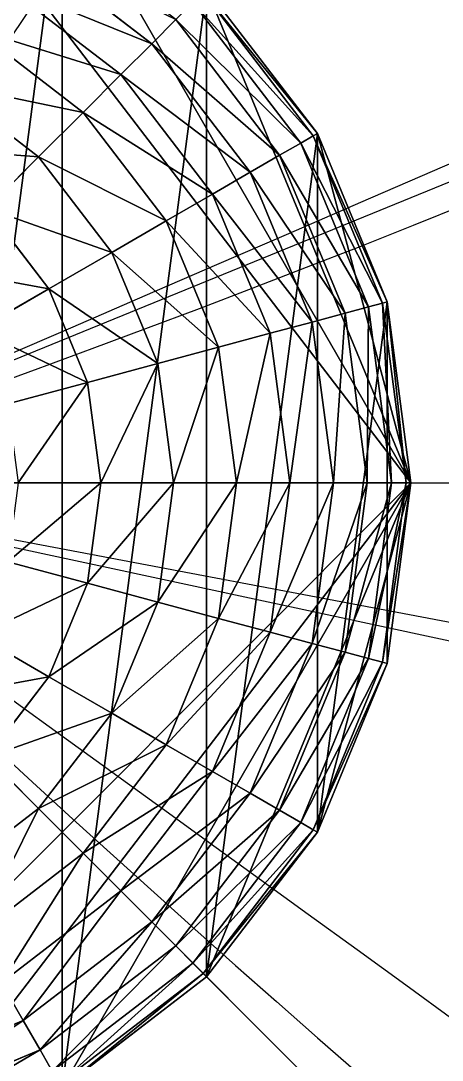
# Model space of a CAD drawing. Header units: inches. Extents: x 23 to 629, y -355 to 51.
# Drawn here: x 58.4832 to 58.5127, y 18.5434 to 18.6161 of the extents above; entities that cross this region are included whole.
import ezdxf

# ---------------------------------------------------------------- set-up
doc = ezdxf.new("R2010")
doc.units = ezdxf.units.IN
doc.header["$MEASUREMENT"] = 0
for name, color, linetype, true_color in [('tree', 1, 'Continuous', 0xff0000), ('tree-summer', 252, 'Continuous', 0x777799), ('TREES', 252, 'Continuous', 0x777799)]:
    doc.layers.add(name, color=color, linetype=linetype, true_color=true_color)

# ---------------------------------------------------------------- blocks, each defined once
blk = doc.blocks.new('trunk#1')
for p, q in [((0.12409, 0.12409, 1.36189), (0.11006, 0.13485, 1.36189)), ((0.12072, 0.12072, 1.50069), (0.10768, 0.13073, 1.50069)), ((0.14173, 0.11404, 0.94533), (0.12971, 0.12971, 0.94533)), ((0.14219, 0.1143, 0.80645), (0.13008, 0.13008, 0.80645)), ((0.14036, 0.11324, 1.0842), (0.12858, 0.12858, 1.0842)), ((0.12671, 0.12671, 1.22306), (0.12409, 0.12409, 1.36189)), ((0.13806, 0.11192, 1.22306), (0.12671, 0.12671, 1.22306)), ((0.1166, 0.1166, 1.63945), (0.10477, 0.12568, 1.63945)), ((0.12409, 0.12409, 1.36189), (0.12072, 0.12072, 1.50069)), ((0.13485, 0.11006, 1.36189), (0.12409, 0.12409, 1.36189)), ((0.12072, 0.12072, 1.50069), (0.1166, 0.1166, 1.63945)), ((0.13073, 0.10768, 1.50069), (0.12072, 0.12072, 1.50069)), ((0.11174, 0.11174, 1.77816), (0.10133, 0.11973, 1.77816)), ((0.1166, 0.1166, 1.63945), (0.11174, 0.11174, 1.77816)), ((0.12568, 0.10477, 1.63945), (0.1166, 0.1166, 1.63945)), ((0.14173, 0.11404, 0.94533), (0.14036, 0.11324, 1.0842)), ((0.14219, 0.1143, 0.80645), (0.14173, 0.11404, 0.94533)), ((0.14929, 0.09578, 0.94533), (0.14173, 0.11404, 0.94533)), ((0.1498, 0.09592, 0.80645), (0.14219, 0.1143, 0.80645)), ((0.14219, 0.1143), (0.14219, 0.1143, 0.80645)), ((0.14036, 0.11324, 1.0842), (0.13806, 0.11192, 1.22306)), ((0.14776, 0.09537, 1.0842), (0.14036, 0.11324, 1.0842)), ((0.11174, 0.11174, 1.77816), (0.10612, 0.10612, 1.91681)), ((0.11973, 0.10133, 1.77816), (0.11174, 0.11174, 1.77816)), ((0.13806, 0.11192, 1.22306), (0.13485, 0.11006, 1.36189)), ((0.1452, 0.09469, 1.22306), (0.13806, 0.11192, 1.22306)), ((0.13485, 0.11006, 1.36189), (0.13073, 0.10768, 1.50069)), ((0.14162, 0.09373, 1.36189), (0.13485, 0.11006, 1.36189)), ((0.13073, 0.10768, 1.50069), (0.12568, 0.10477, 1.63945)), ((0.13702, 0.0925, 1.50069), (0.13073, 0.10768, 1.50069)), ((0.11285, 0.09736, 1.91681), (0.10612, 0.10612, 1.91681)), ((0.12568, 0.10477, 1.63945), (0.11973, 0.10133, 1.77816)), ((0.13139, 0.09099, 1.63945), (0.12568, 0.10477, 1.63945)), ((0.11973, 0.10133, 1.77816), (0.11285, 0.09736, 1.91681)), ((0.12475, 0.08921, 1.77816), (0.11973, 0.10133, 1.77816)), ((0.11285, 0.09736, 1.91681), (0.10506, 0.09286, 2.0554)), ((0.11708, 0.08715, 1.91681), (0.11285, 0.09736, 1.91681)), ((0.14776, 0.09537, 1.0842), (0.1452, 0.09469, 1.22306)), ((0.14929, 0.09578, 0.94533), (0.14776, 0.09537, 1.0842)), ((0.15028, 0.0762, 1.0842), (0.14776, 0.09537, 1.0842)), ((0.1498, 0.09592, 0.80645), (0.14929, 0.09578, 0.94533)), ((0.15187, 0.0762, 0.94533), (0.14929, 0.09578, 0.94533)), ((0.1524, 0.0762, 0.80645), (0.1498, 0.09592, 0.80645)), ((0.1498, 0.09592), (0.1498, 0.09592, 0.80645)), ((0.1452, 0.09469, 1.22306), (0.14162, 0.09373, 1.36189)), ((0.14763, 0.0762, 1.22306), (0.1452, 0.09469, 1.22306)), ((0.14162, 0.09373, 1.36189), (0.13702, 0.0925, 1.50069)), ((0.14393, 0.0762, 1.36189), (0.14162, 0.09373, 1.36189)), ((0.13702, 0.0925, 1.50069), (0.13139, 0.09099, 1.63945)), ((0.13916, 0.0762, 1.50069), (0.13702, 0.0925, 1.50069)), ((0.13139, 0.09099, 1.63945), (0.12475, 0.08921, 1.77816)), ((0.13334, 0.0762, 1.63945), (0.13139, 0.09099, 1.63945)), ((0.12475, 0.08921, 1.77816), (0.11708, 0.08715, 1.91681)), ((0.12646, 0.0762, 1.77816), (0.12475, 0.08921, 1.77816)), ((0.11708, 0.08715, 1.91681), (0.10839, 0.08482, 2.0554)), ((0.11852, 0.0762, 1.91681), (0.11708, 0.08715, 1.91681)), ((0.11852, 0.0762, 1.91681), (0.10952, 0.0762, 2.0554)), ((0.11708, 0.06525, 1.91681), (0.11852, 0.0762, 1.91681)), ((0.12646, 0.0762, 1.77816), (0.11852, 0.0762, 1.91681)), ((0.12475, 0.06319, 1.77816), (0.12646, 0.0762, 1.77816)), ((0.13334, 0.0762, 1.63945), (0.12646, 0.0762, 1.77816)), ((0.13139, 0.06141, 1.63945), (0.13334, 0.0762, 1.63945)), ((0.13916, 0.0762, 1.50069), (0.13334, 0.0762, 1.63945)), ((0.13702, 0.0599, 1.50069), (0.13916, 0.0762, 1.50069)), ((0.14393, 0.0762, 1.36189), (0.13916, 0.0762, 1.50069)), ((0.14162, 0.05867, 1.36189), (0.14393, 0.0762, 1.36189)), ((0.14763, 0.0762, 1.22306), (0.14393, 0.0762, 1.36189)), ((0.1452, 0.05771, 1.22306), (0.14763, 0.0762, 1.22306)), ((0.15028, 0.0762, 1.0842), (0.14763, 0.0762, 1.22306)), ((0.14776, 0.05703, 1.0842), (0.15028, 0.0762, 1.0842)), ((0.14929, 0.05662, 0.94533), (0.15187, 0.0762, 0.94533)), ((0.1498, 0.05648, 0.80645), (0.1524, 0.0762, 0.80645)), ((0.15187, 0.0762, 0.94533), (0.15028, 0.0762, 1.0842)), ((0.1524, 0.0762, 0.80645), (0.15187, 0.0762, 0.94533)), ((0.1524, 0.0762), (0.1524, 0.0762, 0.80645)), ((0.11708, 0.06525, 1.91681), (0.10839, 0.06758, 2.0554)), ((0.11285, 0.05504, 1.91681), (0.11708, 0.06525, 1.91681)), ((0.12475, 0.06319, 1.77816), (0.11708, 0.06525, 1.91681)), ((0.11973, 0.05107, 1.77816), (0.12475, 0.06319, 1.77816)), ((0.13139, 0.06141, 1.63945), (0.12475, 0.06319, 1.77816)), ((0.12568, 0.04763, 1.63945), (0.13139, 0.06141, 1.63945)), ((0.13702, 0.0599, 1.50069), (0.13139, 0.06141, 1.63945)), ((0.11285, 0.05504, 1.91681), (0.10506, 0.05954, 2.0554)), ((0.13073, 0.04472, 1.50069), (0.13702, 0.0599, 1.50069)), ((0.14162, 0.05867, 1.36189), (0.13702, 0.0599, 1.50069)), ((0.13485, 0.04234, 1.36189), (0.14162, 0.05867, 1.36189)), ((0.1452, 0.05771, 1.22306), (0.14162, 0.05867, 1.36189)), ((0.13806, 0.04048, 1.22306), (0.1452, 0.05771, 1.22306)), ((0.14036, 0.03916, 1.0842), (0.14776, 0.05703, 1.0842)), ((0.14776, 0.05703, 1.0842), (0.1452, 0.05771, 1.22306)), ((0.14929, 0.05662, 0.94533), (0.14776, 0.05703, 1.0842)), ((0.14173, 0.03836, 0.94533), (0.14929, 0.05662, 0.94533)), ((0.14219, 0.0381, 0.80645), (0.1498, 0.05648, 0.80645)), ((0.1498, 0.05648, 0.80645), (0.14929, 0.05662, 0.94533)), ((0.1498, 0.05648), (0.1498, 0.05648, 0.80645)), ((0.10612, 0.04628, 1.91681), (0.11285, 0.05504, 1.91681)), ((0.11973, 0.05107, 1.77816), (0.11285, 0.05504, 1.91681)), ((0.11174, 0.04066, 1.77816), (0.11973, 0.05107, 1.77816)), ((0.12568, 0.04763, 1.63945), (0.11973, 0.05107, 1.77816)), ((0.1166, 0.0358, 1.63945), (0.12568, 0.04763, 1.63945)), ((0.13073, 0.04472, 1.50069), (0.12568, 0.04763, 1.63945)), ((0.11174, 0.04066, 1.77816), (0.10612, 0.04628, 1.91681)), ((0.12072, 0.03168, 1.50069), (0.13073, 0.04472, 1.50069)), ((0.13485, 0.04234, 1.36189), (0.13073, 0.04472, 1.50069)), ((0.12409, 0.02831, 1.36189), (0.13485, 0.04234, 1.36189)), ((0.13806, 0.04048, 1.22306), (0.13485, 0.04234, 1.36189)), ((0.10133, 0.03267, 1.77816), (0.11174, 0.04066, 1.77816)), ((0.1166, 0.0358, 1.63945), (0.11174, 0.04066, 1.77816)), ((0.12671, 0.02569, 1.22306), (0.13806, 0.04048, 1.22306)), ((0.14036, 0.03916, 1.0842), (0.13806, 0.04048, 1.22306)), ((0.12858, 0.02382, 1.0842), (0.14036, 0.03916, 1.0842)), ((0.14173, 0.03836, 0.94533), (0.14036, 0.03916, 1.0842)), ((0.12971, 0.02269, 0.94533), (0.14173, 0.03836, 0.94533)), ((0.13008, 0.02232, 0.80645), (0.14219, 0.0381, 0.80645)), ((0.14219, 0.0381, 0.80645), (0.14173, 0.03836, 0.94533)), ((0.14219, 0.0381), (0.14219, 0.0381, 0.80645)), ((0.10477, 0.02672, 1.63945), (0.1166, 0.0358, 1.63945)), ((0.12072, 0.03168, 1.50069), (0.1166, 0.0358, 1.63945)), ((0.10768, 0.02167, 1.50069), (0.12072, 0.03168, 1.50069)), ((0.12409, 0.02831, 1.36189), (0.12072, 0.03168, 1.50069)), ((0.11006, 0.01755, 1.36189), (0.12409, 0.02831, 1.36189)), ((0.12671, 0.02569, 1.22306), (0.12409, 0.02831, 1.36189)), ((0.11192, 0.01434, 1.22306), (0.12671, 0.02569, 1.22306)), ((0.12858, 0.02382, 1.0842), (0.12671, 0.02569, 1.22306)), ((0.11324, 0.01204, 1.0842), (0.12858, 0.02382, 1.0842)), ((0.12971, 0.02269, 0.94533), (0.12858, 0.02382, 1.0842)), ((0.11404, 0.01067, 0.94533), (0.12971, 0.02269, 0.94533)), ((0.13008, 0.02232, 0.80645), (0.12971, 0.02269, 0.94533)), ((0.11006, 0.01755, 1.36189), (0.10768, 0.02167, 1.50069)), ((0.1143, 0.01021, 0.80645), (0.13008, 0.02232, 0.80645)), ((0.13008, 0.02232), (0.13008, 0.02232, 0.80645)), ((0.09373, 0.01078, 1.36189), (0.11006, 0.01755, 1.36189)), ((0.11192, 0.01434, 1.22306), (0.11006, 0.01755, 1.36189)), ((0.09469, 0.0072, 1.22306), (0.11192, 0.01434, 1.22306)), ((0.11324, 0.01204, 1.0842), (0.11192, 0.01434, 1.22306))]:
    blk.add_line(p, q)
at = {"layer": 'tree', "color": 49, "true_color": 0x604234}
for p, q in [((0.14219, 0.1143), (0.13008, 0.13008)), ((0.1498, 0.09592), (0.14219, 0.1143)), ((0.1524, 0.0762), (0.1498, 0.09592)), ((0.1524, 0.0762), (0.0762, 0.0762)), ((0.1498, 0.05648), (0.1524, 0.0762)), ((0.14219, 0.0381), (0.1498, 0.05648)), ((0.13008, 0.02232), (0.14219, 0.0381)), ((0.1143, 0.01021), (0.13008, 0.02232))]:
    blk.add_line(p, q, dxfattribs=at)
at = {"color": 49, "true_color": 0x604234}
mesh = blk.add_polyface(dxfattribs=at)
corners = [(0.11006, 0.13485, 1.36189), (0.12671, 0.12671, 1.22306), (0.11192, 0.13806, 1.22306), (0.12409, 0.12409, 1.36189)]
mesh.append_faces([[corners[k] for k in face] for face in [(0, 1, 2), (1, 0, 3)]], dxfattribs={"vtx0": -1, "color": 49})
mesh = blk.add_polyface(dxfattribs=at)
corners = [(0.10768, 0.13073, 1.50069), (0.12409, 0.12409, 1.36189), (0.11006, 0.13485, 1.36189), (0.12072, 0.12072, 1.50069)]
mesh.append_faces([[corners[k] for k in face] for face in [(0, 1, 2), (1, 0, 3)]], dxfattribs={"vtx0": -1, "color": 49})
mesh = blk.add_polyface(dxfattribs=at)
corners = [(0.10477, 0.12568, 1.63945), (0.12072, 0.12072, 1.50069), (0.10768, 0.13073, 1.50069), (0.1166, 0.1166, 1.63945)]
mesh.append_faces([[corners[k] for k in face] for face in [(0, 1, 2), (1, 0, 3)]], dxfattribs={"vtx0": -1, "color": 49})
mesh = blk.add_polyface(dxfattribs=at)
corners = [(0.14173, 0.11404, 0.94533), (0.12858, 0.12858, 1.0842), (0.14036, 0.11324, 1.0842), (0.12971, 0.12971, 0.94533)]
mesh.append_faces([[corners[k] for k in face] for face in [(0, 1, 2), (1, 0, 3)]], dxfattribs={"vtx0": -1, "color": 49})
mesh = blk.add_polyface(dxfattribs=at)
corners = [(0.14219, 0.1143, 0.80645), (0.12971, 0.12971, 0.94533), (0.14173, 0.11404, 0.94533), (0.13008, 0.13008, 0.80645)]
mesh.append_faces([[corners[k] for k in face] for face in [(0, 1, 2), (1, 0, 3)]], dxfattribs={"vtx0": -1, "color": 49})
mesh = blk.add_polyface(dxfattribs=at)
corners = [(0.13008, 0.13008), (0.14219, 0.1143, 0.80645), (0.14219, 0.1143), (0.13008, 0.13008, 0.80645)]
mesh.append_faces([[corners[k] for k in face] for face in [(0, 1, 2), (1, 0, 3)]], dxfattribs={"vtx0": -1, "color": 49})
mesh = blk.add_polyface(dxfattribs=at)
corners = [(0.14036, 0.11324, 1.0842), (0.12671, 0.12671, 1.22306), (0.13806, 0.11192, 1.22306), (0.12858, 0.12858, 1.0842)]
mesh.append_faces([[corners[k] for k in face] for face in [(0, 1, 2), (1, 0, 3)]], dxfattribs={"vtx0": -1, "color": 49})
mesh = blk.add_polyface(dxfattribs=at)
corners = [(0.13806, 0.11192, 1.22306), (0.12409, 0.12409, 1.36189), (0.13485, 0.11006, 1.36189), (0.12671, 0.12671, 1.22306)]
mesh.append_faces([[corners[k] for k in face] for face in [(0, 1, 2), (1, 0, 3)]], dxfattribs={"vtx0": -1, "color": 49})
mesh = blk.add_polyface(dxfattribs=at)
corners = [(0.10133, 0.11973, 1.77816), (0.1166, 0.1166, 1.63945), (0.10477, 0.12568, 1.63945), (0.11174, 0.11174, 1.77816)]
mesh.append_faces([[corners[k] for k in face] for face in [(0, 1, 2), (1, 0, 3)]], dxfattribs={"vtx0": -1, "color": 49})
mesh = blk.add_polyface(dxfattribs=at)
corners = [(0.13485, 0.11006, 1.36189), (0.12072, 0.12072, 1.50069), (0.13073, 0.10768, 1.50069), (0.12409, 0.12409, 1.36189)]
mesh.append_faces([[corners[k] for k in face] for face in [(0, 1, 2), (1, 0, 3)]], dxfattribs={"vtx0": -1, "color": 49})
mesh = blk.add_polyface(dxfattribs=at)
corners = [(0.13073, 0.10768, 1.50069), (0.1166, 0.1166, 1.63945), (0.12568, 0.10477, 1.63945), (0.12072, 0.12072, 1.50069)]
mesh.append_faces([[corners[k] for k in face] for face in [(0, 1, 2), (1, 0, 3)]], dxfattribs={"vtx0": -1, "color": 49})
mesh = blk.add_polyface(dxfattribs=at)
corners = [(0.09736, 0.11285, 1.91681), (0.11174, 0.11174, 1.77816), (0.10133, 0.11973, 1.77816), (0.10612, 0.10612, 1.91681)]
mesh.append_faces([[corners[k] for k in face] for face in [(0, 1, 2), (1, 0, 3)]], dxfattribs={"vtx0": -1, "color": 49})
mesh = blk.add_polyface(dxfattribs=at)
corners = [(0.12568, 0.10477, 1.63945), (0.11174, 0.11174, 1.77816), (0.11973, 0.10133, 1.77816), (0.1166, 0.1166, 1.63945)]
mesh.append_faces([[corners[k] for k in face] for face in [(0, 1, 2), (1, 0, 3)]], dxfattribs={"vtx0": -1, "color": 49})
mesh = blk.add_polyface(dxfattribs=at)
corners = [(0.14929, 0.09578, 0.94533), (0.14036, 0.11324, 1.0842), (0.14776, 0.09537, 1.0842), (0.14173, 0.11404, 0.94533)]
mesh.append_faces([[corners[k] for k in face] for face in [(0, 1, 2), (1, 0, 3)]], dxfattribs={"vtx0": -1, "color": 49})
mesh = blk.add_polyface(dxfattribs=at)
corners = [(0.1498, 0.09592, 0.80645), (0.14173, 0.11404, 0.94533), (0.14929, 0.09578, 0.94533), (0.14219, 0.1143, 0.80645)]
mesh.append_faces([[corners[k] for k in face] for face in [(0, 1, 2), (1, 0, 3)]], dxfattribs={"vtx0": -1, "color": 49})
mesh = blk.add_polyface(dxfattribs=at)
corners = [(0.14219, 0.1143), (0.1498, 0.09592, 0.80645), (0.1498, 0.09592), (0.14219, 0.1143, 0.80645)]
mesh.append_faces([[corners[k] for k in face] for face in [(0, 1, 2), (1, 0, 3)]], dxfattribs={"vtx0": -1, "color": 49})
mesh = blk.add_polyface(dxfattribs=at)
corners = [(0.14776, 0.09537, 1.0842), (0.13806, 0.11192, 1.22306), (0.1452, 0.09469, 1.22306), (0.14036, 0.11324, 1.0842)]
mesh.append_faces([[corners[k] for k in face] for face in [(0, 1, 2), (1, 0, 3)]], dxfattribs={"vtx0": -1, "color": 49})
mesh = blk.add_polyface(dxfattribs=at)
corners = [(0.11973, 0.10133, 1.77816), (0.10612, 0.10612, 1.91681), (0.11285, 0.09736, 1.91681), (0.11174, 0.11174, 1.77816)]
mesh.append_faces([[corners[k] for k in face] for face in [(0, 1, 2), (1, 0, 3)]], dxfattribs={"vtx0": -1, "color": 49})
mesh = blk.add_polyface(dxfattribs=at)
corners = [(0.1452, 0.09469, 1.22306), (0.13485, 0.11006, 1.36189), (0.14162, 0.09373, 1.36189), (0.13806, 0.11192, 1.22306)]
mesh.append_faces([[corners[k] for k in face] for face in [(0, 1, 2), (1, 0, 3)]], dxfattribs={"vtx0": -1, "color": 49})
mesh = blk.add_polyface(dxfattribs=at)
corners = [(0.14162, 0.09373, 1.36189), (0.13073, 0.10768, 1.50069), (0.13702, 0.0925, 1.50069), (0.13485, 0.11006, 1.36189)]
mesh.append_faces([[corners[k] for k in face] for face in [(0, 1, 2), (1, 0, 3)]], dxfattribs={"vtx0": -1, "color": 49})
mesh = blk.add_polyface(dxfattribs=at)
corners = [(0.13702, 0.0925, 1.50069), (0.12568, 0.10477, 1.63945), (0.13139, 0.09099, 1.63945), (0.13073, 0.10768, 1.50069)]
mesh.append_faces([[corners[k] for k in face] for face in [(0, 1, 2), (1, 0, 3)]], dxfattribs={"vtx0": -1, "color": 49})
mesh = blk.add_polyface(dxfattribs=at)
corners = [(0.11285, 0.09736, 1.91681), (0.09976, 0.09976, 2.0554), (0.10506, 0.09286, 2.0554), (0.10612, 0.10612, 1.91681)]
mesh.append_faces([[corners[k] for k in face] for face in [(0, 1, 2), (1, 0, 3)]], dxfattribs={"vtx0": -1, "color": 49})
mesh = blk.add_polyface(dxfattribs=at)
corners = [(0.13139, 0.09099, 1.63945), (0.11973, 0.10133, 1.77816), (0.12475, 0.08921, 1.77816), (0.12568, 0.10477, 1.63945)]
mesh.append_faces([[corners[k] for k in face] for face in [(0, 1, 2), (1, 0, 3)]], dxfattribs={"vtx0": -1, "color": 49})
mesh = blk.add_polyface(dxfattribs=at)
corners = [(0.12475, 0.08921, 1.77816), (0.11285, 0.09736, 1.91681), (0.11708, 0.08715, 1.91681), (0.11973, 0.10133, 1.77816)]
mesh.append_faces([[corners[k] for k in face] for face in [(0, 1, 2), (1, 0, 3)]], dxfattribs={"vtx0": -1, "color": 49})
mesh = blk.add_polyface(dxfattribs=at)
corners = [(0.11708, 0.08715, 1.91681), (0.10506, 0.09286, 2.0554), (0.10839, 0.08482, 2.0554), (0.11285, 0.09736, 1.91681)]
mesh.append_faces([[corners[k] for k in face] for face in [(0, 1, 2), (1, 0, 3)]], dxfattribs={"vtx0": -1, "color": 49})
mesh = blk.add_polyface(dxfattribs=at)
corners = [(0.14776, 0.09537, 1.0842), (0.14763, 0.0762, 1.22306), (0.15028, 0.0762, 1.0842), (0.1452, 0.09469, 1.22306)]
mesh.append_faces([[corners[k] for k in face] for face in [(0, 1, 2), (1, 0, 3)]], dxfattribs={"vtx0": -1, "color": 49})
mesh = blk.add_polyface(dxfattribs=at)
corners = [(0.14929, 0.09578, 0.94533), (0.15028, 0.0762, 1.0842), (0.15187, 0.0762, 0.94533), (0.14776, 0.09537, 1.0842)]
mesh.append_faces([[corners[k] for k in face] for face in [(0, 1, 2), (1, 0, 3)]], dxfattribs={"vtx0": -1, "color": 49})
mesh = blk.add_polyface(dxfattribs=at)
corners = [(0.1498, 0.09592, 0.80645), (0.15187, 0.0762, 0.94533), (0.1524, 0.0762, 0.80645), (0.14929, 0.09578, 0.94533)]
mesh.append_faces([[corners[k] for k in face] for face in [(0, 1, 2), (1, 0, 3)]], dxfattribs={"vtx0": -1, "color": 49})
mesh = blk.add_polyface(dxfattribs=at)
corners = [(0.1498, 0.09592), (0.1524, 0.0762, 0.80645), (0.1524, 0.0762), (0.1498, 0.09592, 0.80645)]
mesh.append_faces([[corners[k] for k in face] for face in [(0, 1, 2), (1, 0, 3)]], dxfattribs={"vtx0": -1, "color": 49})
mesh = blk.add_polyface(dxfattribs=at)
corners = [(0.1452, 0.09469, 1.22306), (0.14393, 0.0762, 1.36189), (0.14763, 0.0762, 1.22306), (0.14162, 0.09373, 1.36189)]
mesh.append_faces([[corners[k] for k in face] for face in [(0, 1, 2), (1, 0, 3)]], dxfattribs={"vtx0": -1, "color": 49})
mesh = blk.add_polyface(dxfattribs=at)
corners = [(0.14162, 0.09373, 1.36189), (0.13916, 0.0762, 1.50069), (0.14393, 0.0762, 1.36189), (0.13702, 0.0925, 1.50069)]
mesh.append_faces([[corners[k] for k in face] for face in [(0, 1, 2), (1, 0, 3)]], dxfattribs={"vtx0": -1, "color": 49})
mesh = blk.add_polyface(dxfattribs=at)
corners = [(0.13702, 0.0925, 1.50069), (0.13334, 0.0762, 1.63945), (0.13916, 0.0762, 1.50069), (0.13139, 0.09099, 1.63945)]
mesh.append_faces([[corners[k] for k in face] for face in [(0, 1, 2), (1, 0, 3)]], dxfattribs={"vtx0": -1, "color": 49})
mesh = blk.add_polyface(dxfattribs=at)
corners = [(0.13139, 0.09099, 1.63945), (0.12646, 0.0762, 1.77816), (0.13334, 0.0762, 1.63945), (0.12475, 0.08921, 1.77816)]
mesh.append_faces([[corners[k] for k in face] for face in [(0, 1, 2), (1, 0, 3)]], dxfattribs={"vtx0": -1, "color": 49})
mesh = blk.add_polyface(dxfattribs=at)
corners = [(0.12475, 0.08921, 1.77816), (0.11852, 0.0762, 1.91681), (0.12646, 0.0762, 1.77816), (0.11708, 0.08715, 1.91681)]
mesh.append_faces([[corners[k] for k in face] for face in [(0, 1, 2), (1, 0, 3)]], dxfattribs={"vtx0": -1, "color": 49})
mesh = blk.add_polyface(dxfattribs=at)
corners = [(0.11708, 0.08715, 1.91681), (0.10952, 0.0762, 2.0554), (0.11852, 0.0762, 1.91681), (0.10839, 0.08482, 2.0554)]
mesh.append_faces([[corners[k] for k in face] for face in [(0, 1, 2), (1, 0, 3)]], dxfattribs={"vtx0": -1, "color": 49})
mesh = blk.add_polyface(dxfattribs=at)
corners = [(0.11852, 0.0762, 1.91681), (0.10839, 0.06758, 2.0554), (0.11708, 0.06525, 1.91681), (0.10952, 0.0762, 2.0554)]
mesh.append_faces([[corners[k] for k in face] for face in [(0, 1, 2), (1, 0, 3)]], dxfattribs={"vtx0": -1, "color": 49})
mesh = blk.add_polyface(dxfattribs=at)
corners = [(0.12646, 0.0762, 1.77816), (0.11708, 0.06525, 1.91681), (0.12475, 0.06319, 1.77816), (0.11852, 0.0762, 1.91681)]
mesh.append_faces([[corners[k] for k in face] for face in [(0, 1, 2), (1, 0, 3)]], dxfattribs={"vtx0": -1, "color": 49})
mesh = blk.add_polyface(dxfattribs=at)
corners = [(0.13334, 0.0762, 1.63945), (0.12475, 0.06319, 1.77816), (0.13139, 0.06141, 1.63945), (0.12646, 0.0762, 1.77816)]
mesh.append_faces([[corners[k] for k in face] for face in [(0, 1, 2), (1, 0, 3)]], dxfattribs={"vtx0": -1, "color": 49})
mesh = blk.add_polyface(dxfattribs=at)
corners = [(0.13916, 0.0762, 1.50069), (0.13139, 0.06141, 1.63945), (0.13702, 0.0599, 1.50069), (0.13334, 0.0762, 1.63945)]
mesh.append_faces([[corners[k] for k in face] for face in [(0, 1, 2), (1, 0, 3)]], dxfattribs={"vtx0": -1, "color": 49})
mesh = blk.add_polyface(dxfattribs=at)
corners = [(0.14393, 0.0762, 1.36189), (0.13702, 0.0599, 1.50069), (0.14162, 0.05867, 1.36189), (0.13916, 0.0762, 1.50069)]
mesh.append_faces([[corners[k] for k in face] for face in [(0, 1, 2), (1, 0, 3)]], dxfattribs={"vtx0": -1, "color": 49})
mesh = blk.add_polyface(dxfattribs=at)
corners = [(0.14763, 0.0762, 1.22306), (0.14162, 0.05867, 1.36189), (0.1452, 0.05771, 1.22306), (0.14393, 0.0762, 1.36189)]
mesh.append_faces([[corners[k] for k in face] for face in [(0, 1, 2), (1, 0, 3)]], dxfattribs={"vtx0": -1, "color": 49})
mesh = blk.add_polyface(dxfattribs=at)
corners = [(0.15028, 0.0762, 1.0842), (0.1452, 0.05771, 1.22306), (0.14776, 0.05703, 1.0842), (0.14763, 0.0762, 1.22306)]
mesh.append_faces([[corners[k] for k in face] for face in [(0, 1, 2), (1, 0, 3)]], dxfattribs={"vtx0": -1, "color": 49})
mesh = blk.add_polyface(dxfattribs=at)
corners = [(0.15187, 0.0762, 0.94533), (0.14776, 0.05703, 1.0842), (0.14929, 0.05662, 0.94533), (0.15028, 0.0762, 1.0842)]
mesh.append_faces([[corners[k] for k in face] for face in [(0, 1, 2), (1, 0, 3)]], dxfattribs={"vtx0": -1, "color": 49})
mesh = blk.add_polyface(dxfattribs=at)
corners = [(0.1524, 0.0762, 0.80645), (0.14929, 0.05662, 0.94533), (0.1498, 0.05648, 0.80645), (0.15187, 0.0762, 0.94533)]
mesh.append_faces([[corners[k] for k in face] for face in [(0, 1, 2), (1, 0, 3)]], dxfattribs={"vtx0": -1, "color": 49})
mesh = blk.add_polyface(dxfattribs=at)
corners = [(0.1524, 0.0762), (0.1498, 0.05648, 0.80645), (0.1498, 0.05648), (0.1524, 0.0762, 0.80645)]
mesh.append_faces([[corners[k] for k in face] for face in [(0, 1, 2), (1, 0, 3)]], dxfattribs={"vtx0": -1, "color": 49})
mesh = blk.add_polyface(dxfattribs=at)
corners = [(0.11708, 0.06525, 1.91681), (0.10506, 0.05954, 2.0554), (0.11285, 0.05504, 1.91681), (0.10839, 0.06758, 2.0554)]
mesh.append_faces([[corners[k] for k in face] for face in [(0, 1, 2), (1, 0, 3)]], dxfattribs={"vtx0": -1, "color": 49})
mesh = blk.add_polyface(dxfattribs=at)
corners = [(0.12475, 0.06319, 1.77816), (0.11285, 0.05504, 1.91681), (0.11973, 0.05107, 1.77816), (0.11708, 0.06525, 1.91681)]
mesh.append_faces([[corners[k] for k in face] for face in [(0, 1, 2), (1, 0, 3)]], dxfattribs={"vtx0": -1, "color": 49})
mesh = blk.add_polyface(dxfattribs=at)
corners = [(0.13139, 0.06141, 1.63945), (0.11973, 0.05107, 1.77816), (0.12568, 0.04763, 1.63945), (0.12475, 0.06319, 1.77816)]
mesh.append_faces([[corners[k] for k in face] for face in [(0, 1, 2), (1, 0, 3)]], dxfattribs={"vtx0": -1, "color": 49})
mesh = blk.add_polyface(dxfattribs=at)
corners = [(0.13702, 0.0599, 1.50069), (0.12568, 0.04763, 1.63945), (0.13073, 0.04472, 1.50069), (0.13139, 0.06141, 1.63945)]
mesh.append_faces([[corners[k] for k in face] for face in [(0, 1, 2), (1, 0, 3)]], dxfattribs={"vtx0": -1, "color": 49})
mesh = blk.add_polyface(dxfattribs=at)
corners = [(0.11285, 0.05504, 1.91681), (0.09976, 0.05264, 2.0554), (0.10612, 0.04628, 1.91681), (0.10506, 0.05954, 2.0554)]
mesh.append_faces([[corners[k] for k in face] for face in [(0, 1, 2), (1, 0, 3)]], dxfattribs={"vtx0": -1, "color": 49})
mesh = blk.add_polyface(dxfattribs=at)
corners = [(0.14162, 0.05867, 1.36189), (0.13073, 0.04472, 1.50069), (0.13485, 0.04234, 1.36189), (0.13702, 0.0599, 1.50069)]
mesh.append_faces([[corners[k] for k in face] for face in [(0, 1, 2), (1, 0, 3)]], dxfattribs={"vtx0": -1, "color": 49})
mesh = blk.add_polyface(dxfattribs=at)
corners = [(0.1452, 0.05771, 1.22306), (0.13485, 0.04234, 1.36189), (0.13806, 0.04048, 1.22306), (0.14162, 0.05867, 1.36189)]
mesh.append_faces([[corners[k] for k in face] for face in [(0, 1, 2), (1, 0, 3)]], dxfattribs={"vtx0": -1, "color": 49})
mesh = blk.add_polyface(dxfattribs=at)
corners = [(0.14776, 0.05703, 1.0842), (0.13806, 0.04048, 1.22306), (0.14036, 0.03916, 1.0842), (0.1452, 0.05771, 1.22306)]
mesh.append_faces([[corners[k] for k in face] for face in [(0, 1, 2), (1, 0, 3)]], dxfattribs={"vtx0": -1, "color": 49})
mesh = blk.add_polyface(dxfattribs=at)
corners = [(0.14929, 0.05662, 0.94533), (0.14036, 0.03916, 1.0842), (0.14173, 0.03836, 0.94533), (0.14776, 0.05703, 1.0842)]
mesh.append_faces([[corners[k] for k in face] for face in [(0, 1, 2), (1, 0, 3)]], dxfattribs={"vtx0": -1, "color": 49})
mesh = blk.add_polyface(dxfattribs=at)
corners = [(0.1498, 0.05648, 0.80645), (0.14173, 0.03836, 0.94533), (0.14219, 0.0381, 0.80645), (0.14929, 0.05662, 0.94533)]
mesh.append_faces([[corners[k] for k in face] for face in [(0, 1, 2), (1, 0, 3)]], dxfattribs={"vtx0": -1, "color": 49})
mesh = blk.add_polyface(dxfattribs=at)
corners = [(0.1498, 0.05648), (0.14219, 0.0381, 0.80645), (0.14219, 0.0381), (0.1498, 0.05648, 0.80645)]
mesh.append_faces([[corners[k] for k in face] for face in [(0, 1, 2), (1, 0, 3)]], dxfattribs={"vtx0": -1, "color": 49})
mesh = blk.add_polyface(dxfattribs=at)
corners = [(0.11973, 0.05107, 1.77816), (0.10612, 0.04628, 1.91681), (0.11174, 0.04066, 1.77816), (0.11285, 0.05504, 1.91681)]
mesh.append_faces([[corners[k] for k in face] for face in [(0, 1, 2), (1, 0, 3)]], dxfattribs={"vtx0": -1, "color": 49})
mesh = blk.add_polyface(dxfattribs=at)
corners = [(0.12568, 0.04763, 1.63945), (0.11174, 0.04066, 1.77816), (0.1166, 0.0358, 1.63945), (0.11973, 0.05107, 1.77816)]
mesh.append_faces([[corners[k] for k in face] for face in [(0, 1, 2), (1, 0, 3)]], dxfattribs={"vtx0": -1, "color": 49})
mesh = blk.add_polyface(dxfattribs=at)
corners = [(0.13073, 0.04472, 1.50069), (0.1166, 0.0358, 1.63945), (0.12072, 0.03168, 1.50069), (0.12568, 0.04763, 1.63945)]
mesh.append_faces([[corners[k] for k in face] for face in [(0, 1, 2), (1, 0, 3)]], dxfattribs={"vtx0": -1, "color": 49})
mesh = blk.add_polyface(dxfattribs=at)
corners = [(0.10612, 0.04628, 1.91681), (0.10133, 0.03267, 1.77816), (0.11174, 0.04066, 1.77816), (0.09736, 0.03955, 1.91681)]
mesh.append_faces([[corners[k] for k in face] for face in [(0, 1, 2), (1, 0, 3)]], dxfattribs={"vtx0": -1, "color": 49})
mesh = blk.add_polyface(dxfattribs=at)
corners = [(0.13485, 0.04234, 1.36189), (0.12072, 0.03168, 1.50069), (0.12409, 0.02831, 1.36189), (0.13073, 0.04472, 1.50069)]
mesh.append_faces([[corners[k] for k in face] for face in [(0, 1, 2), (1, 0, 3)]], dxfattribs={"vtx0": -1, "color": 49})
mesh = blk.add_polyface(dxfattribs=at)
corners = [(0.13806, 0.04048, 1.22306), (0.12409, 0.02831, 1.36189), (0.12671, 0.02569, 1.22306), (0.13485, 0.04234, 1.36189)]
mesh.append_faces([[corners[k] for k in face] for face in [(0, 1, 2), (1, 0, 3)]], dxfattribs={"vtx0": -1, "color": 49})
mesh = blk.add_polyface(dxfattribs=at)
corners = [(0.11174, 0.04066, 1.77816), (0.10477, 0.02672, 1.63945), (0.1166, 0.0358, 1.63945), (0.10133, 0.03267, 1.77816)]
mesh.append_faces([[corners[k] for k in face] for face in [(0, 1, 2), (1, 0, 3)]], dxfattribs={"vtx0": -1, "color": 49})
mesh = blk.add_polyface(dxfattribs=at)
corners = [(0.14036, 0.03916, 1.0842), (0.12671, 0.02569, 1.22306), (0.12858, 0.02382, 1.0842), (0.13806, 0.04048, 1.22306)]
mesh.append_faces([[corners[k] for k in face] for face in [(0, 1, 2), (1, 0, 3)]], dxfattribs={"vtx0": -1, "color": 49})
mesh = blk.add_polyface(dxfattribs=at)
corners = [(0.14173, 0.03836, 0.94533), (0.12858, 0.02382, 1.0842), (0.12971, 0.02269, 0.94533), (0.14036, 0.03916, 1.0842)]
mesh.append_faces([[corners[k] for k in face] for face in [(0, 1, 2), (1, 0, 3)]], dxfattribs={"vtx0": -1, "color": 49})
mesh = blk.add_polyface(dxfattribs=at)
corners = [(0.14219, 0.0381, 0.80645), (0.12971, 0.02269, 0.94533), (0.13008, 0.02232, 0.80645), (0.14173, 0.03836, 0.94533)]
mesh.append_faces([[corners[k] for k in face] for face in [(0, 1, 2), (1, 0, 3)]], dxfattribs={"vtx0": -1, "color": 49})
mesh = blk.add_polyface(dxfattribs=at)
corners = [(0.14219, 0.0381), (0.13008, 0.02232, 0.80645), (0.13008, 0.02232), (0.14219, 0.0381, 0.80645)]
mesh.append_faces([[corners[k] for k in face] for face in [(0, 1, 2), (1, 0, 3)]], dxfattribs={"vtx0": -1, "color": 49})
mesh = blk.add_polyface(dxfattribs=at)
corners = [(0.1166, 0.0358, 1.63945), (0.10768, 0.02167, 1.50069), (0.12072, 0.03168, 1.50069), (0.10477, 0.02672, 1.63945)]
mesh.append_faces([[corners[k] for k in face] for face in [(0, 1, 2), (1, 0, 3)]], dxfattribs={"vtx0": -1, "color": 49})
mesh = blk.add_polyface(dxfattribs=at)
corners = [(0.12072, 0.03168, 1.50069), (0.11006, 0.01755, 1.36189), (0.12409, 0.02831, 1.36189), (0.10768, 0.02167, 1.50069)]
mesh.append_faces([[corners[k] for k in face] for face in [(0, 1, 2), (1, 0, 3)]], dxfattribs={"vtx0": -1, "color": 49})
mesh = blk.add_polyface(dxfattribs=at)
corners = [(0.12409, 0.02831, 1.36189), (0.11192, 0.01434, 1.22306), (0.12671, 0.02569, 1.22306), (0.11006, 0.01755, 1.36189)]
mesh.append_faces([[corners[k] for k in face] for face in [(0, 1, 2), (1, 0, 3)]], dxfattribs={"vtx0": -1, "color": 49})
mesh = blk.add_polyface(dxfattribs=at)
corners = [(0.12671, 0.02569, 1.22306), (0.11324, 0.01204, 1.0842), (0.12858, 0.02382, 1.0842), (0.11192, 0.01434, 1.22306)]
mesh.append_faces([[corners[k] for k in face] for face in [(0, 1, 2), (1, 0, 3)]], dxfattribs={"vtx0": -1, "color": 49})
mesh = blk.add_polyface(dxfattribs=at)
corners = [(0.12858, 0.02382, 1.0842), (0.11404, 0.01067, 0.94533), (0.12971, 0.02269, 0.94533), (0.11324, 0.01204, 1.0842)]
mesh.append_faces([[corners[k] for k in face] for face in [(0, 1, 2), (1, 0, 3)]], dxfattribs={"vtx0": -1, "color": 49})
mesh = blk.add_polyface(dxfattribs=at)
corners = [(0.12971, 0.02269, 0.94533), (0.1143, 0.01021, 0.80645), (0.13008, 0.02232, 0.80645), (0.11404, 0.01067, 0.94533)]
mesh.append_faces([[corners[k] for k in face] for face in [(0, 1, 2), (1, 0, 3)]], dxfattribs={"vtx0": -1, "color": 49})
mesh = blk.add_polyface(dxfattribs=at)
corners = [(0.10768, 0.02167, 1.50069), (0.09373, 0.01078, 1.36189), (0.11006, 0.01755, 1.36189), (0.0925, 0.01538, 1.50069)]
mesh.append_faces([[corners[k] for k in face] for face in [(0, 1, 2), (1, 0, 3)]], dxfattribs={"vtx0": -1, "color": 49})
mesh = blk.add_polyface(dxfattribs=at)
corners = [(0.13008, 0.02232, 0.80645), (0.1143, 0.01021), (0.13008, 0.02232), (0.1143, 0.01021, 0.80645)]
mesh.append_faces([[corners[k] for k in face] for face in [(0, 1, 2), (1, 0, 3)]], dxfattribs={"vtx0": -1, "color": 49})
mesh = blk.add_polyface(dxfattribs=at)
corners = [(0.11006, 0.01755, 1.36189), (0.09469, 0.0072, 1.22306), (0.11192, 0.01434, 1.22306), (0.09373, 0.01078, 1.36189)]
mesh.append_faces([[corners[k] for k in face] for face in [(0, 1, 2), (1, 0, 3)]], dxfattribs={"vtx0": -1, "color": 49})
mesh = blk.add_polyface(dxfattribs=at)
corners = [(0.11192, 0.01434, 1.22306), (0.09537, 0.00464, 1.0842), (0.11324, 0.01204, 1.0842), (0.09469, 0.0072, 1.22306)]
mesh.append_faces([[corners[k] for k in face] for face in [(0, 1, 2), (1, 0, 3)]], dxfattribs={"vtx0": -1, "color": 49})
at = {"layer": 'tree', "color": 49, "true_color": 0x604234}
mesh = blk.add_polyface(dxfattribs=at)
corners = [(0.0026, 0.09592), (0.0026, 0.05648), (0, 0.0762), (0.01021, 0.1143), (0.01021, 0.0381), (0.02232, 0.13008), (0.02232, 0.02232), (0.0381, 0.14219), (0.0381, 0.01021), (0.05648, 0.1498), (0.05648, 0.0026), (0.0762, 0.1524), (0.0762, 0), (0.09592, 0.1498), (0.09592, 0.0026), (0.1143, 0.14219), (0.1143, 0.01021), (0.13008, 0.13008), (0.13008, 0.02232), (0.14219, 0.1143), (0.14219, 0.0381), (0.1498, 0.09592), (0.1498, 0.05648), (0.1524, 0.0762)]
mesh.append_faces([[corners[k] for k in face] for face in [(0, 1, 2), (22, 21, 23)]], dxfattribs={"vtx0": -1, "color": 49})
mesh.append_faces([[corners[k] for k in face] for face in [(1, 3, 4), (4, 5, 6), (6, 7, 8), (8, 9, 10), (10, 11, 12), (12, 13, 14), (14, 15, 16), (16, 17, 18), (18, 19, 20), (20, 21, 22)]], dxfattribs={"vtx0": -1, "vtx1": -1, "color": 49})
mesh.append_faces([[corners[k] for k in face] for face in [(1, 0, 3), (4, 3, 5), (6, 5, 7), (8, 7, 9), (10, 9, 11), (12, 11, 13), (14, 13, 15), (16, 15, 17), (18, 17, 19), (20, 19, 21)]], dxfattribs={"vtx0": -1, "vtx2": -1, "color": 49})
mesh = blk.add_polyface(dxfattribs=at)
corners = [(0.0026, 0.09592), (0.0762, 0.0762), (0, 0.0762), (0.01021, 0.1143), (0.02232, 0.13008), (0.0381, 0.14219), (0.05648, 0.1498), (0.0762, 0.1524), (0.09592, 0.1498), (0.1524, 0.0762), (0.1143, 0.14219), (0.13008, 0.13008), (0.14219, 0.1143), (0.1498, 0.09592)]
mesh.append_faces([[corners[k] for k in face] for face in [(0, 1, 2), (9, 12, 13)]], dxfattribs={"vtx0": -1, "color": 49})
mesh.append_faces([[corners[k] for k in face] for face in [(1, 8, 9)]], dxfattribs={"vtx0": -1, "vtx1": -1, "color": 49})
mesh.append_faces([[corners[k] for k in face] for face in [(1, 0, 3), (1, 3, 4), (1, 4, 5), (1, 5, 6), (1, 6, 7), (1, 7, 8), (9, 8, 10), (9, 10, 11), (9, 11, 12)]], dxfattribs={"vtx0": -1, "vtx2": -1, "color": 49})
mesh = blk.add_polyface(dxfattribs=at)
corners = [(0.0762, 0.0762), (0.0026, 0.05648), (0, 0.0762), (0.01021, 0.0381), (0.02232, 0.02232), (0.0381, 0.01021), (0.05648, 0.0026), (0.0762, 0), (0.1524, 0.0762), (0.09592, 0.0026), (0.1143, 0.01021), (0.13008, 0.02232), (0.14219, 0.0381), (0.1498, 0.05648)]
mesh.append_faces([[corners[k] for k in face] for face in [(0, 1, 2), (12, 8, 13)]], dxfattribs={"vtx0": -1, "color": 49})
mesh.append_faces([[corners[k] for k in face] for face in [(1, 0, 3), (3, 0, 4), (4, 0, 5), (5, 0, 6), (6, 0, 7), (7, 8, 9), (9, 8, 10), (10, 8, 11), (11, 8, 12)]], dxfattribs={"vtx0": -1, "vtx1": -1, "color": 49})
mesh.append_faces([[corners[k] for k in face] for face in [(7, 0, 8)]], dxfattribs={"vtx0": -1, "vtx2": -1, "color": 49})
blk = doc.blocks.new('Component#46')
at = {"layer": 'tree'}
for p, q in [((9.41654, 9.38666, 8.32045), (11.05621, 11.83598, 7.42317)), ((9.41654, 9.38666, 18.50445), (10.78647, 11.43304, 21.05636)), ((9.41654, 9.38666, 20.3124), (10.69135, 9.38666, 22.23095)), ((9.41654, 9.38666, 16.08956), (11.73313, 8.94894, 16.2968))]:
    blk.add_line(p, q, dxfattribs=at)
for points in [[(9.41654, 9.38666, 9.91958), (9.90613, 10.11801, 9.9066), (10.3943, 10.84722, 9.97506), (10.87685, 11.56805, 10.12436), (11.34965, 12.27431, 10.35323), (11.80866, 12.95997, 10.6597), (12.24994, 13.61914, 11.04115), (12.6697, 14.24618, 11.49432), (13.06436, 14.83571, 12.01531), (13.43053, 15.38269, 12.59967), (13.76507, 15.88243, 13.24239), (14.06512, 16.33064, 13.93796), (14.32811, 16.72348, 14.68042)], [(9.41654, 9.38666, 12.85016), (10.1759, 9.69655, 12.8943), (10.93019, 10.00437, 12.99875), (11.6753, 10.30844, 13.16294), (12.40718, 10.60712, 13.38599), (13.12186, 10.89877, 13.66669), (13.81544, 11.18182, 14.00349), (14.48416, 11.45472, 14.39459), (15.12438, 11.71599, 14.83783), (15.73262, 11.96421, 15.33083)], [(9.41654, 9.38666, 10.04615), (9.69149, 9.32772, 10.03258), (10.40997, 9.17369, 10.04514)], [(9.41654, 9.38666, 12.31674), (9.82128, 8.98192, 12.29903), (10.22605, 8.57715, 12.31581), (10.62936, 8.17384, 12.36702), (11.02977, 7.77343, 12.45247), (11.42581, 7.37739, 12.57185), (11.81605, 6.98715, 12.72472), (12.19908, 6.60412, 12.91054), (12.5735, 6.2297, 13.12864), (12.93796, 5.86524, 13.37821), (13.29114, 5.51206, 13.65835), (13.63175, 5.17145, 13.96805), (13.95856, 4.84463, 14.30619)], [(9.41654, 9.38666, 19.32126), (9.70381, 9.09939, 19.30514), (9.99119, 8.81201, 19.31696), (10.27731, 8.52589, 19.35668), (10.56082, 8.24237, 19.42411), (10.84039, 7.9628, 19.51893), (11.1147, 7.6885, 19.64069), (11.38244, 7.42076, 19.78881), (11.64235, 7.16085, 19.9626), (11.8932, 6.90999, 20.16123), (12.13381, 6.66938, 20.38377), (12.36305, 6.44015, 20.62916), (12.57981, 6.22339, 20.89624)]]:
    blk.add_polyline3d(points, dxfattribs=at)
for centre, radius, start, end in [((2.9555, 12.39076, 12.85016), 7.12528, 335.063636, 6.702024), ((15.50806, 15.73147, 11.71745), 8.79564, 226.166777, 248.522259)]:
    blk.add_arc(centre, radius, start, end, dxfattribs=at)
at = {"layer": 'tree', "extrusion": (-0.214232, 0.453094, 0.865338)}
blk.add_arc((-13.33678, -1.01177, 17.57345), 6.08931, 82.34124, 116.175251, dxfattribs=at)
at = {"layer": 'tree', "extrusion": (0.397148, -0.917755, -4.40912e-14)}
blk.add_arc((12.8075, 22.8221, -4.87489), 5.9142, 265.7573, 313.041794, dxfattribs=at)
at = {"layer": 'tree', "extrusion": (-9.14145e-15, -1, 3.80656e-15)}
blk.add_arc((13.73277, 16.82313, -9.38666), 9.84486, 243.996534, 286.254829, dxfattribs=at)
at = {"layer": 'tree', "extrusion": (-0.932331, -0.361461, -0.010201)}
blk.add_arc((-2.19818, 19.71829, -12.25307), 12.32868, 255.197351, 280.142849, dxfattribs=at)
at = {"layer": 'tree', "extrusion": (-0.586548, -0.809915, -2.23587e-15)}
blk.add_arc((0.26725, 21.54355, -13.12564), 5.84488, 288.489763, 328.473053, dxfattribs=at)
at = {"layer": 'tree-summer', "color": 76, "true_color": 0x427f00}
for centre, radius in [((9.41654, 9.38666, 12.84989), 8.99103), ((9.41654, 9.38666, 8.88682), 8.72853), ((9.41654, 9.38666, 16.65887), 8.24007), ((9.41654, 9.38666, 6.89372), 6.64643), ((9.41654, 9.38666, 20.04236), 6.12994), ((9.41654, 9.38666, 21.4564), 4.65875), ((9.41654, 9.38666, 6.08647), 2.082)]:
    blk.add_circle(centre, radius, dxfattribs=at)
for start, end in [(88.49169, 304.49169), (304.49169, 88.49169)]:
    blk.add_arc((9.41654, 9.38666, 22.97271), 1.83898, start, end, dxfattribs=at)
at = {"layer": 'tree', "xscale": 4.500000000000001, "yscale": 4.500000000000001, "zscale": 4.500000000000002}
blk.add_blockref('trunk#1', (9.07364, 9.04376), dxfattribs=at)
at = {"layer": 'tree-summer', "color": 108, "true_color": 0x00560c}
mesh = blk.add_polyface(dxfattribs=at)
corners = [(7.45406, 10.08193, 6.08647), (8.14885, 7.73508, 6.08647), (7.42019, 8.79563, 6.08647), (8.23753, 11.10267, 6.08647), (9.36173, 7.30538, 6.08647), (9.47134, 11.46794, 6.08647), (10.59555, 7.67066, 6.08647), (10.68422, 11.03824, 6.08647), (11.37902, 8.69139, 6.08647), (11.41289, 9.97769, 6.08647)]
mesh.append_faces([[corners[k] for k in face] for face in [(0, 1, 2), (8, 7, 9)]], dxfattribs={"vtx0": -1, "color": 108})
mesh.append_faces([[corners[k] for k in face] for face in [(1, 3, 4), (4, 5, 6), (6, 7, 8)]], dxfattribs={"vtx0": -1, "vtx1": -1, "color": 108})
mesh.append_faces([[corners[k] for k in face] for face in [(1, 0, 3), (4, 3, 5), (6, 5, 7)]], dxfattribs={"vtx0": -1, "vtx2": -1, "color": 108})
mesh = blk.add_polyface(dxfattribs=at)
corners = [(8.29683, 7.92786, 22.97271), (7.68313, 10.00078, 22.97271), (7.65321, 8.86462, 22.97271), (8.37515, 10.90236, 22.97271), (9.36813, 7.54832, 22.97271), (9.46494, 11.225, 22.97271), (10.45793, 7.87096, 22.97271), (10.53625, 10.84546, 22.97271), (11.14995, 8.77254, 22.97271), (11.17986, 9.9087, 22.97271)]
mesh.append_faces([[corners[k] for k in face] for face in [(0, 1, 2), (7, 8, 9)]], dxfattribs={"vtx0": -1, "color": 108})
mesh.append_faces([[corners[k] for k in face] for face in [(1, 0, 3), (3, 4, 5), (5, 6, 7)]], dxfattribs={"vtx0": -1, "vtx1": -1, "color": 108})
mesh.append_faces([[corners[k] for k in face] for face in [(3, 0, 4), (5, 4, 6), (7, 6, 8)]], dxfattribs={"vtx0": -1, "vtx2": -1, "color": 108})

msp = doc.modelspace()

# ---------------------------------------------------------------- block references
at = {"layer": 'TREES', "linetype": 'Continuous', "lineweight": 0, "xscale": 0.142430043518516, "yscale": 0.142430043518516, "zscale": 0.1424300435185114}
msp.add_blockref('Component#46', (57.120516, 17.246816), dxfattribs=at)

doc.saveas('drawing.dxf')
